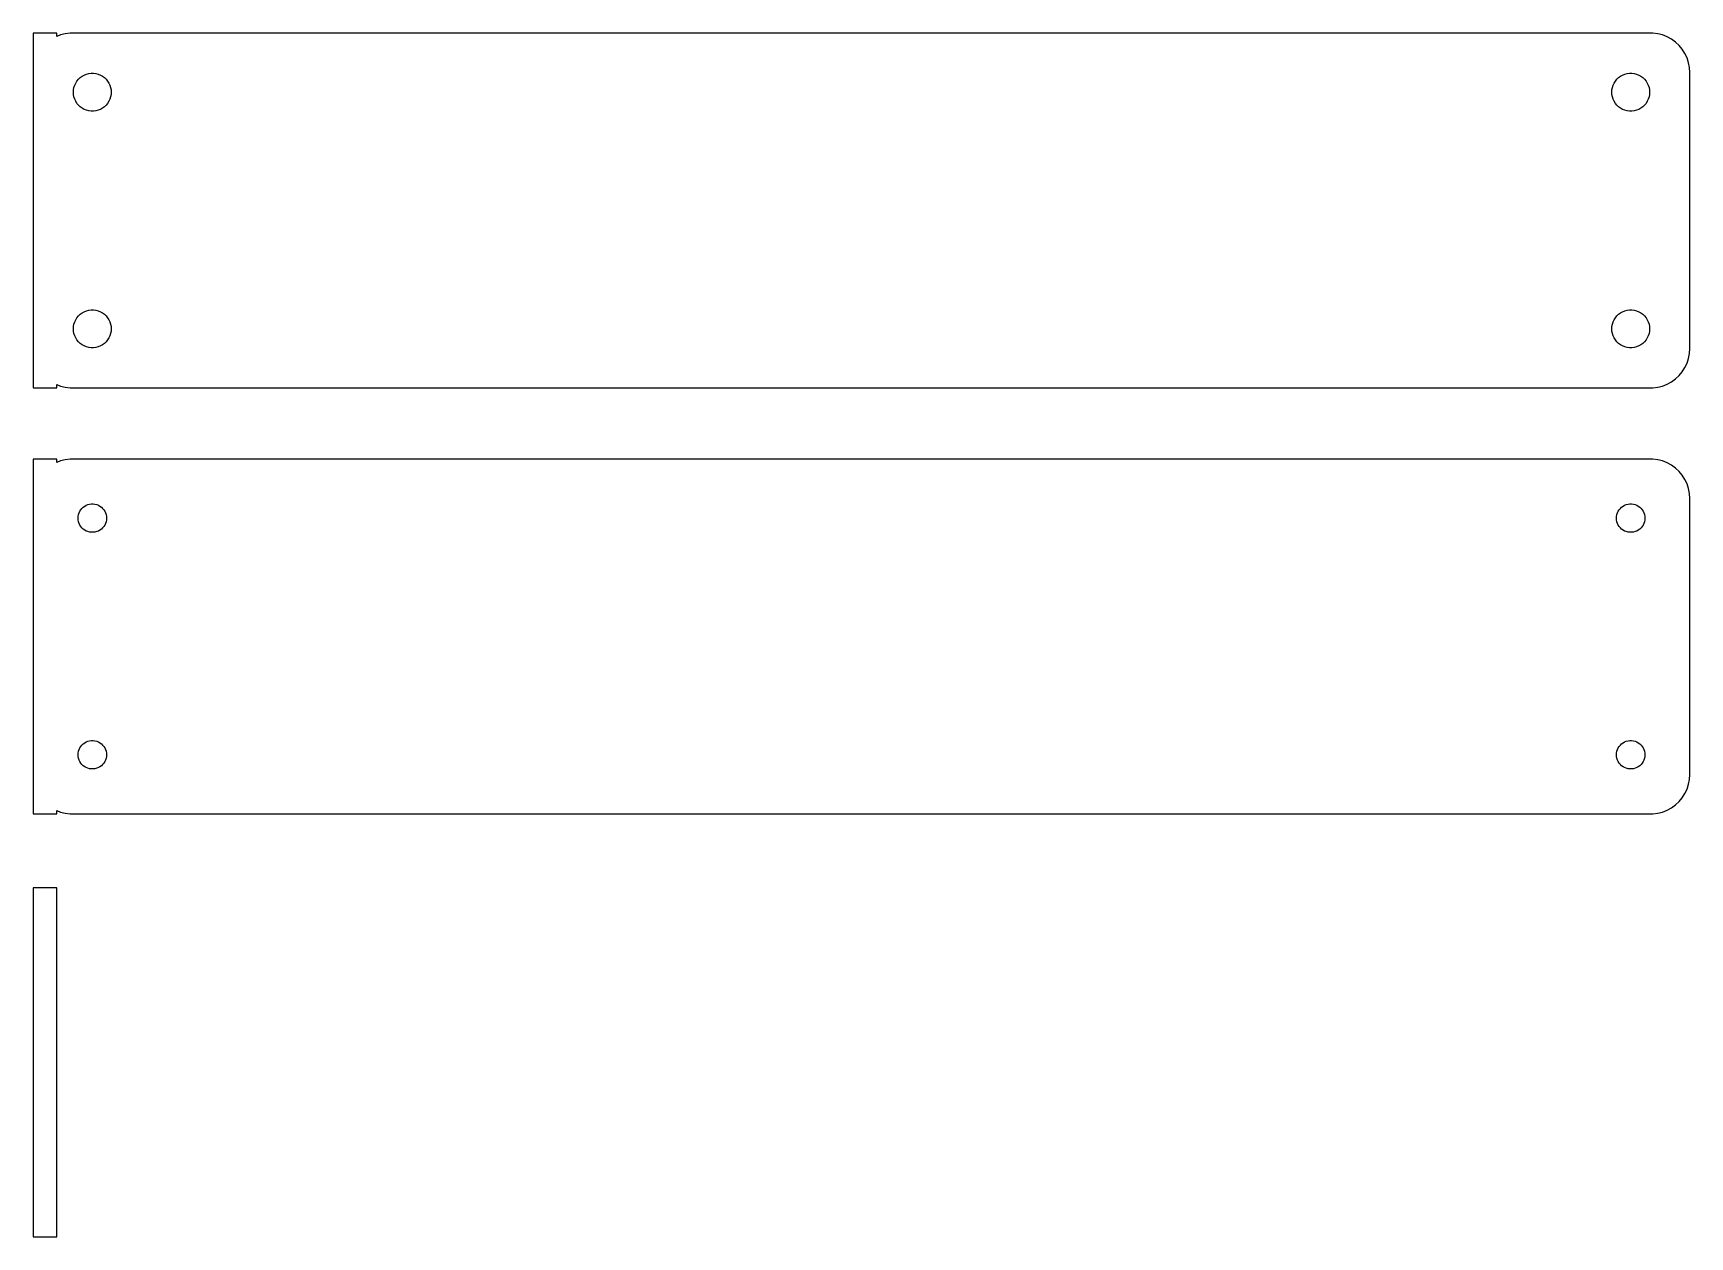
# Model space of a CAD drawing. Header units: metres. Extents: x -105 to 105, y -22 to 130.
import ezdxf

# ---------------------------------------------------------------- set-up
doc = ezdxf.new("R2010")
doc.units = ezdxf.units.M

msp = doc.modelspace()

# ---------------------------------------------------------------- linework, layer by layer
for p, q in [((-102, 130.49), (-105, 130.49)), ((-105, 130.49), (-105, 85.5099)), ((-102, 130.075), (-102, 130.49)), ((-101.545, 130.255), (-102, 130.075)), ((-100.937, 130.411), (-101.545, 130.255)), ((-100.314, 130.49), (-100.937, 130.411)), ((100.314, 130.49), (-100.314, 130.49)), ((100.937, 130.411), (100.314, 130.49)), ((101.545, 130.255), (100.937, 130.411)), ((102.129, 130.024), (101.545, 130.255)), ((102.679, 129.722), (102.129, 130.024)), ((103.187, 129.353), (102.679, 129.722)), ((103.645, 128.923), (103.187, 129.353)), ((104.045, 128.439), (103.645, 128.923)), ((104.382, 127.909), (104.045, 128.439)), ((104.649, 127.341), (104.382, 127.909)), ((104.843, 126.743), (104.649, 127.341)), ((104.961, 126.127), (104.843, 126.743)), ((105, 125.5), (104.961, 126.127)), ((-99.7315, 123.883), (-99.6031, 124.156)), ((-99.6031, 124.156), (-99.4416, 124.411)), ((-99.4416, 124.411), (-99.2495, 124.643)), ((-99.2495, 124.643), (-99.0298, 124.849)), ((-99.0298, 124.849), (-98.786, 125.026)), ((-98.786, 125.026), (-98.5219, 125.172)), ((-98.5219, 125.172), (-98.2416, 125.283)), ((-98.2416, 125.283), (-97.9497, 125.357)), ((-97.9497, 125.357), (-97.6507, 125.395)), ((-97.6507, 125.395), (-97.3493, 125.395)), ((-97.3493, 125.395), (-97.0503, 125.357)), ((-97.0503, 125.357), (-96.7584, 125.283)), ((-96.7584, 125.283), (-96.4781, 125.172)), ((-96.4781, 125.172), (-96.214, 125.026)), ((-96.214, 125.026), (-95.9702, 124.849)), ((-95.9702, 124.849), (-95.7505, 124.643)), ((-95.7505, 124.643), (-95.5583, 124.411)), ((-95.5583, 124.411), (-95.3969, 124.156)), ((-95.3969, 124.156), (-95.2685, 123.883)), ((95.2685, 123.883), (95.3969, 124.156)), ((95.3969, 124.156), (95.5583, 124.411)), ((95.5583, 124.411), (95.7505, 124.643)), ((95.7505, 124.643), (95.9702, 124.849)), ((95.9702, 124.849), (96.214, 125.026)), ((96.214, 125.026), (96.4781, 125.172)), ((96.4781, 125.172), (96.7584, 125.283)), ((96.7584, 125.283), (97.0503, 125.357)), ((97.0503, 125.357), (97.3493, 125.395)), ((97.3493, 125.395), (97.6507, 125.395)), ((97.6507, 125.395), (97.9497, 125.357)), ((97.9497, 125.357), (98.2416, 125.283)), ((98.2416, 125.283), (98.5219, 125.172)), ((98.5219, 125.172), (98.786, 125.026)), ((98.786, 125.026), (99.0298, 124.849)), ((99.0298, 124.849), (99.2495, 124.643)), ((99.2495, 124.643), (99.4416, 124.411)), ((99.4416, 124.411), (99.6031, 124.156)), ((99.6031, 124.156), (99.7315, 123.883)), ((105, 90.5), (105, 125.5)), ((-99.9, 123), (-99.8811, 123.301)), ((-99.8811, 122.699), (-99.9, 123)), ((-99.8811, 123.301), (-99.8246, 123.597)), ((-99.8246, 122.403), (-99.8811, 122.699)), ((-99.8246, 123.597), (-99.7315, 123.883)), ((-99.7315, 122.117), (-99.8246, 122.403)), ((-99.6031, 121.844), (-99.7315, 122.117)), ((-99.4416, 121.589), (-99.6031, 121.844)), ((-95.3969, 121.844), (-95.5583, 121.589)), ((-95.2685, 122.117), (-95.3969, 121.844)), ((-95.2685, 123.883), (-95.1754, 123.597)), ((-95.1754, 122.403), (-95.2685, 122.117)), ((-95.1754, 123.597), (-95.1189, 123.301)), ((-95.1189, 122.699), (-95.1754, 122.403)), ((-95.1189, 123.301), (-95.1, 123)), ((-95.1, 123), (-95.1189, 122.699)), ((95.1, 123), (95.1189, 123.301)), ((95.1189, 122.699), (95.1, 123)), ((95.1189, 123.301), (95.1754, 123.597)), ((95.1754, 122.403), (95.1189, 122.699)), ((95.1754, 123.597), (95.2685, 123.883)), ((95.2685, 122.117), (95.1754, 122.403)), ((95.3969, 121.844), (95.2685, 122.117)), ((95.5583, 121.589), (95.3969, 121.844)), ((99.6031, 121.844), (99.4416, 121.589)), ((99.7315, 122.117), (99.6031, 121.844)), ((99.7315, 123.883), (99.8246, 123.597)), ((99.8246, 122.403), (99.7315, 122.117)), ((99.8246, 123.597), (99.8811, 123.301)), ((99.8811, 122.699), (99.8246, 122.403)), ((99.8811, 123.301), (99.9, 123)), ((99.9, 123), (99.8811, 122.699)), ((-99.2495, 121.357), (-99.4416, 121.589)), ((-99.0298, 121.151), (-99.2495, 121.357)), ((-98.786, 120.974), (-99.0298, 121.151)), ((-98.5219, 120.828), (-98.786, 120.974)), ((-98.2416, 120.717), (-98.5219, 120.828)), ((-97.9497, 120.643), (-98.2416, 120.717)), ((-97.6507, 120.605), (-97.9497, 120.643)), ((-97.3493, 120.605), (-97.6507, 120.605)), ((-97.0503, 120.643), (-97.3493, 120.605)), ((-96.7584, 120.717), (-97.0503, 120.643)), ((-96.4781, 120.828), (-96.7584, 120.717)), ((-96.214, 120.974), (-96.4781, 120.828)), ((-95.9702, 121.151), (-96.214, 120.974)), ((-95.7505, 121.357), (-95.9702, 121.151)), ((-95.5583, 121.589), (-95.7505, 121.357)), ((95.7505, 121.357), (95.5583, 121.589)), ((95.9702, 121.151), (95.7505, 121.357)), ((96.214, 120.974), (95.9702, 121.151)), ((96.4781, 120.828), (96.214, 120.974)), ((96.7584, 120.717), (96.4781, 120.828)), ((97.0503, 120.643), (96.7584, 120.717)), ((97.3493, 120.605), (97.0503, 120.643)), ((97.6507, 120.605), (97.3493, 120.605)), ((97.9497, 120.643), (97.6507, 120.605)), ((98.2416, 120.717), (97.9497, 120.643)), ((98.5219, 120.828), (98.2416, 120.717)), ((98.786, 120.974), (98.5219, 120.828)), ((99.0298, 121.151), (98.786, 120.974)), ((99.2495, 121.357), (99.0298, 121.151)), ((99.4416, 121.589), (99.2495, 121.357)), ((-99.4416, 94.4107), (-99.2495, 94.6429)), ((-99.2495, 94.6429), (-99.0298, 94.8492)), ((-99.0298, 94.8492), (-98.786, 95.0264)), ((-98.786, 95.0264), (-98.5219, 95.1716)), ((-98.5219, 95.1716), (-98.2416, 95.2825)), ((-98.2416, 95.2825), (-97.9497, 95.3575)), ((-97.9497, 95.3575), (-97.6507, 95.3953)), ((-97.6507, 95.3953), (-97.3493, 95.3953)), ((-97.3493, 95.3953), (-97.0503, 95.3575)), ((-97.0503, 95.3575), (-96.7584, 95.2825)), ((-96.7584, 95.2825), (-96.4781, 95.1716)), ((-96.4781, 95.1716), (-96.214, 95.0264)), ((-96.214, 95.0264), (-95.9702, 94.8492)), ((-95.9702, 94.8492), (-95.7505, 94.6429)), ((-95.7505, 94.6429), (-95.5583, 94.4107)), ((95.5583, 94.4107), (95.7505, 94.6429)), ((95.7505, 94.6429), (95.9702, 94.8492)), ((95.9702, 94.8492), (96.214, 95.0264)), ((96.214, 95.0264), (96.4781, 95.1716)), ((96.4781, 95.1716), (96.7584, 95.2825)), ((96.7584, 95.2825), (97.0503, 95.3575)), ((97.0503, 95.3575), (97.3493, 95.3953)), ((97.3493, 95.3953), (97.6507, 95.3953)), ((97.6507, 95.3953), (97.9497, 95.3575)), ((97.9497, 95.3575), (98.2416, 95.2825)), ((98.2416, 95.2825), (98.5219, 95.1716)), ((98.5219, 95.1716), (98.786, 95.0264)), ((98.786, 95.0264), (99.0298, 94.8492)), ((99.0298, 94.8492), (99.2495, 94.6429)), ((99.2495, 94.6429), (99.4416, 94.4107)), ((-99.9, 93), (-99.8811, 93.3008)), ((-99.8811, 92.6992), (-99.9, 93)), ((-99.8811, 93.3008), (-99.8246, 93.5969)), ((-99.8246, 92.4032), (-99.8811, 92.6992)), ((-99.8246, 93.5969), (-99.7315, 93.8835)), ((-99.7315, 92.1165), (-99.8246, 92.4032)), ((-99.7315, 93.8835), (-99.6031, 94.1562)), ((-99.6031, 94.1562), (-99.4416, 94.4107)), ((-95.5583, 94.4107), (-95.3969, 94.1562)), ((-95.3969, 94.1562), (-95.2685, 93.8835)), ((-95.2685, 93.8835), (-95.1754, 93.5969)), ((-95.1754, 92.4032), (-95.2685, 92.1165)), ((-95.1754, 93.5969), (-95.1189, 93.3008)), ((-95.1189, 92.6992), (-95.1754, 92.4032)), ((-95.1189, 93.3008), (-95.1, 93)), ((-95.1, 93), (-95.1189, 92.6992)), ((95.1, 93), (95.1189, 93.3008)), ((95.1189, 92.6992), (95.1, 93)), ((95.1189, 93.3008), (95.1754, 93.5969)), ((95.1754, 92.4032), (95.1189, 92.6992)), ((95.1754, 93.5969), (95.2685, 93.8835)), ((95.2685, 92.1165), (95.1754, 92.4032)), ((95.2685, 93.8835), (95.3969, 94.1562)), ((95.3969, 94.1562), (95.5583, 94.4107)), ((99.4416, 94.4107), (99.6031, 94.1562)), ((99.6031, 94.1562), (99.7315, 93.8835)), ((99.7315, 93.8835), (99.8246, 93.5969)), ((99.8246, 92.4032), (99.7315, 92.1165)), ((99.8246, 93.5969), (99.8811, 93.3008)), ((99.8811, 92.6992), (99.8246, 92.4032)), ((99.8811, 93.3008), (99.9, 93)), ((99.9, 93), (99.8811, 92.6992)), ((-99.6031, 91.8438), (-99.7315, 92.1165)), ((-99.4416, 91.5893), (-99.6031, 91.8438)), ((-99.2495, 91.3571), (-99.4416, 91.5893)), ((-99.0298, 91.1508), (-99.2495, 91.3571)), ((-98.786, 90.9736), (-99.0298, 91.1508)), ((-98.5219, 90.8284), (-98.786, 90.9736)), ((-98.2416, 90.7175), (-98.5219, 90.8284)), ((-97.9497, 90.6425), (-98.2416, 90.7175)), ((-97.6507, 90.6047), (-97.9497, 90.6425)), ((-97.3493, 90.6047), (-97.6507, 90.6047)), ((-97.0503, 90.6425), (-97.3493, 90.6047)), ((-96.7584, 90.7175), (-97.0503, 90.6425)), ((-96.4781, 90.8284), (-96.7584, 90.7175)), ((-96.214, 90.9736), (-96.4781, 90.8284)), ((-95.9702, 91.1508), (-96.214, 90.9736)), ((-95.7505, 91.3571), (-95.9702, 91.1508)), ((-95.5583, 91.5893), (-95.7505, 91.3571)), ((-95.3969, 91.8438), (-95.5583, 91.5893)), ((-95.2685, 92.1165), (-95.3969, 91.8438)), ((95.3969, 91.8438), (95.2685, 92.1165)), ((95.5583, 91.5893), (95.3969, 91.8438)), ((95.7505, 91.3571), (95.5583, 91.5893)), ((95.9702, 91.1508), (95.7505, 91.3571)), ((96.214, 90.9736), (95.9702, 91.1508)), ((96.4781, 90.8284), (96.214, 90.9736)), ((96.7584, 90.7175), (96.4781, 90.8284)), ((97.0503, 90.6425), (96.7584, 90.7175)), ((97.3493, 90.6047), (97.0503, 90.6425)), ((97.6507, 90.6047), (97.3493, 90.6047)), ((97.9497, 90.6425), (97.6507, 90.6047)), ((98.2416, 90.7175), (97.9497, 90.6425)), ((98.5219, 90.8284), (98.2416, 90.7175)), ((98.786, 90.9736), (98.5219, 90.8284)), ((99.0298, 91.1508), (98.786, 90.9736)), ((99.2495, 91.3571), (99.0298, 91.1508)), ((99.4416, 91.5893), (99.2495, 91.3571)), ((99.6031, 91.8438), (99.4416, 91.5893)), ((99.7315, 92.1165), (99.6031, 91.8438)), ((104.961, 89.8733), (105, 90.5)), ((104.382, 88.0912), (104.649, 88.6594)), ((104.649, 88.6594), (104.843, 89.2566)), ((104.843, 89.2566), (104.961, 89.8733)), ((102.129, 85.9759), (102.679, 86.2784)), ((102.679, 86.2784), (103.187, 86.6474)), ((103.187, 86.6474), (103.645, 87.0773)), ((103.645, 87.0773), (104.045, 87.5611)), ((104.045, 87.5611), (104.382, 88.0912)), ((-105, 85.5099), (-102, 85.5099)), ((-102, 85.9248), (-101.545, 85.7447)), ((-102, 85.5099), (-102, 85.9248)), ((-101.545, 85.7447), (-100.937, 85.5886)), ((-100.937, 85.5886), (-100.314, 85.5099)), ((-100.314, 85.5099), (100.314, 85.5099)), ((100.314, 85.5099), (100.937, 85.5886)), ((100.937, 85.5886), (101.545, 85.7447)), ((101.545, 85.7447), (102.129, 85.9759)), ((-102, 76.4901), (-105, 76.4901)), ((-105, 76.4901), (-105, 31.5099)), ((-102, 76.0752), (-102, 76.4901)), ((-101.545, 76.2553), (-102, 76.0752)), ((-100.937, 76.4114), (-101.545, 76.2553)), ((-100.314, 76.4901), (-100.937, 76.4114)), ((100.314, 76.4901), (-100.314, 76.4901)), ((100.937, 76.4114), (100.314, 76.4901)), ((101.545, 76.2553), (100.937, 76.4114)), ((102.129, 76.0241), (101.545, 76.2553)), ((102.679, 75.7216), (102.129, 76.0241)), ((103.187, 75.3526), (102.679, 75.7216)), ((103.645, 74.9227), (103.187, 75.3526)), ((104.045, 74.4389), (103.645, 74.9227)), ((104.382, 73.9088), (104.045, 74.4389)), ((104.649, 73.3406), (104.382, 73.9088)), ((104.843, 72.7434), (104.649, 73.3406)), ((104.961, 72.1267), (104.843, 72.7434)), ((105, 71.5), (104.961, 72.1267)), ((105, 36.5), (105, 71.5)), ((-99.2858, 69.2256), (-99.2434, 69.4476)), ((-99.2434, 69.4476), (-99.1736, 69.6626)), ((-99.1736, 69.6626), (-99.0773, 69.8671)), ((-99.0773, 69.8671), (-98.9562, 70.058)), ((-98.9562, 70.058), (-98.8121, 70.2322)), ((-98.8121, 70.2322), (-98.6474, 70.3869)), ((-98.6474, 70.3869), (-98.4645, 70.5198)), ((-98.4645, 70.5198), (-98.2664, 70.6287)), ((-98.2664, 70.6287), (-98.0562, 70.7119)), ((-98.0562, 70.7119), (-97.8373, 70.7681)), ((-97.8373, 70.7681), (-97.613, 70.7964)), ((-97.613, 70.7964), (-97.387, 70.7964)), ((-97.387, 70.7964), (-97.1627, 70.7681)), ((-97.1627, 70.7681), (-96.9438, 70.7119)), ((-96.9438, 70.7119), (-96.7336, 70.6287)), ((-96.7336, 70.6287), (-96.5355, 70.5198)), ((-96.5355, 70.5198), (-96.3526, 70.3869)), ((-96.3526, 70.3869), (-96.1879, 70.2322)), ((-96.1879, 70.2322), (-96.0438, 70.058)), ((-96.0438, 70.058), (-95.9226, 69.8671)), ((-95.9226, 69.8671), (-95.8264, 69.6626)), ((-95.8264, 69.6626), (-95.7565, 69.4476)), ((-95.7565, 69.4476), (-95.7142, 69.2256)), ((95.7142, 69.2256), (95.7565, 69.4476)), ((95.7565, 69.4476), (95.8264, 69.6626)), ((95.8264, 69.6626), (95.9226, 69.8671)), ((95.9226, 69.8671), (96.0438, 70.058)), ((96.0438, 70.058), (96.1879, 70.2322)), ((96.1879, 70.2322), (96.3526, 70.3869)), ((96.3526, 70.3869), (96.5355, 70.5198)), ((96.5355, 70.5198), (96.7336, 70.6287)), ((96.7336, 70.6287), (96.9438, 70.7119)), ((96.9438, 70.7119), (97.1627, 70.7681)), ((97.1627, 70.7681), (97.387, 70.7964)), ((97.387, 70.7964), (97.613, 70.7964)), ((97.613, 70.7964), (97.8373, 70.7681)), ((97.8373, 70.7681), (98.0562, 70.7119)), ((98.0562, 70.7119), (98.2664, 70.6287)), ((98.2664, 70.6287), (98.4645, 70.5198)), ((98.4645, 70.5198), (98.6474, 70.3869)), ((98.6474, 70.3869), (98.8121, 70.2322)), ((98.8121, 70.2322), (98.9562, 70.058)), ((98.9562, 70.058), (99.0773, 69.8671)), ((99.0773, 69.8671), (99.1736, 69.6626)), ((99.1736, 69.6626), (99.2434, 69.4476)), ((99.2434, 69.4476), (99.2858, 69.2256)), ((-99.3, 69), (-99.2858, 69.2256)), ((-99.2858, 68.7744), (-99.3, 69)), ((-99.2434, 68.5524), (-99.2858, 68.7744)), ((-99.1736, 68.3374), (-99.2434, 68.5524)), ((-99.0773, 68.1328), (-99.1736, 68.3374)), ((-98.9562, 67.942), (-99.0773, 68.1328)), ((-98.8121, 67.7678), (-98.9562, 67.942)), ((-98.6474, 67.6131), (-98.8121, 67.7678)), ((-98.4645, 67.4802), (-98.6474, 67.6131)), ((-98.2664, 67.3713), (-98.4645, 67.4802)), ((-98.0562, 67.2881), (-98.2664, 67.3713)), ((-97.8373, 67.2319), (-98.0562, 67.2881)), ((-97.613, 67.2036), (-97.8373, 67.2319)), ((-97.387, 67.2036), (-97.613, 67.2036)), ((-97.1627, 67.2319), (-97.387, 67.2036)), ((-96.9438, 67.2881), (-97.1627, 67.2319)), ((-96.7336, 67.3713), (-96.9438, 67.2881)), ((-96.5355, 67.4802), (-96.7336, 67.3713)), ((-96.3526, 67.6131), (-96.5355, 67.4802)), ((-96.1879, 67.7678), (-96.3526, 67.6131)), ((-96.0438, 67.942), (-96.1879, 67.7678)), ((-95.9226, 68.1328), (-96.0438, 67.942)), ((-95.8264, 68.3374), (-95.9226, 68.1328)), ((-95.7565, 68.5524), (-95.8264, 68.3374)), ((-95.7142, 68.7744), (-95.7565, 68.5524)), ((-95.7142, 69.2256), (-95.7, 69)), ((-95.7, 69), (-95.7142, 68.7744)), ((95.7, 69), (95.7142, 69.2256)), ((95.7142, 68.7744), (95.7, 69)), ((95.7565, 68.5524), (95.7142, 68.7744)), ((95.8264, 68.3374), (95.7565, 68.5524)), ((95.9226, 68.1328), (95.8264, 68.3374)), ((96.0438, 67.942), (95.9226, 68.1328)), ((96.1879, 67.7678), (96.0438, 67.942)), ((96.3526, 67.6131), (96.1879, 67.7678)), ((96.5355, 67.4802), (96.3526, 67.6131)), ((96.7336, 67.3713), (96.5355, 67.4802)), ((96.9438, 67.2881), (96.7336, 67.3713)), ((97.1627, 67.2319), (96.9438, 67.2881)), ((97.387, 67.2036), (97.1627, 67.2319)), ((97.613, 67.2036), (97.387, 67.2036)), ((97.8373, 67.2319), (97.613, 67.2036)), ((98.0562, 67.2881), (97.8373, 67.2319)), ((98.2664, 67.3713), (98.0562, 67.2881)), ((98.4645, 67.4802), (98.2664, 67.3713)), ((98.6474, 67.6131), (98.4645, 67.4802)), ((98.8121, 67.7678), (98.6474, 67.6131)), ((98.9562, 67.942), (98.8121, 67.7678)), ((99.0773, 68.1328), (98.9562, 67.942)), ((99.1736, 68.3374), (99.0773, 68.1328)), ((99.2434, 68.5524), (99.1736, 68.3374)), ((99.2858, 68.7744), (99.2434, 68.5524)), ((99.2858, 69.2256), (99.3, 69)), ((99.3, 69), (99.2858, 68.7744)), ((-99.0773, 39.8672), (-98.9562, 40.058)), ((-98.9562, 40.058), (-98.8121, 40.2322)), ((-98.8121, 40.2322), (-98.6474, 40.3869)), ((-98.6474, 40.3869), (-98.4645, 40.5198)), ((-98.4645, 40.5198), (-98.2664, 40.6287)), ((-98.2664, 40.6287), (-98.0562, 40.7119)), ((-98.0562, 40.7119), (-97.8373, 40.7681)), ((-97.8373, 40.7681), (-97.613, 40.7964)), ((-97.613, 40.7964), (-97.387, 40.7964)), ((-97.387, 40.7964), (-97.1627, 40.7681)), ((-97.1627, 40.7681), (-96.9438, 40.7119)), ((-96.9438, 40.7119), (-96.7336, 40.6287)), ((-96.7336, 40.6287), (-96.5355, 40.5198)), ((-96.5355, 40.5198), (-96.3526, 40.3869)), ((-96.3526, 40.3869), (-96.1879, 40.2322)), ((-96.1879, 40.2322), (-96.0438, 40.058)), ((-96.0438, 40.058), (-95.9226, 39.8672)), ((95.9226, 39.8672), (96.0438, 40.058)), ((96.0438, 40.058), (96.1879, 40.2322)), ((96.1879, 40.2322), (96.3526, 40.3869)), ((96.3526, 40.3869), (96.5355, 40.5198)), ((96.5355, 40.5198), (96.7336, 40.6287)), ((96.7336, 40.6287), (96.9438, 40.7119)), ((96.9438, 40.7119), (97.1627, 40.7681)), ((97.1627, 40.7681), (97.387, 40.7964)), ((97.387, 40.7964), (97.613, 40.7964)), ((97.613, 40.7964), (97.8373, 40.7681)), ((97.8373, 40.7681), (98.0562, 40.7119)), ((98.0562, 40.7119), (98.2664, 40.6287)), ((98.2664, 40.6287), (98.4645, 40.5198)), ((98.4645, 40.5198), (98.6474, 40.3869)), ((98.6474, 40.3869), (98.8121, 40.2322)), ((98.8121, 40.2322), (98.9562, 40.058)), ((98.9562, 40.058), (99.0773, 39.8672)), ((-99.3, 39), (-99.2858, 39.2256)), ((-99.2858, 38.7744), (-99.3, 39)), ((-99.2858, 39.2256), (-99.2434, 39.4476)), ((-99.2434, 38.5524), (-99.2858, 38.7744)), ((-99.2434, 39.4476), (-99.1736, 39.6626)), ((-99.1736, 38.3374), (-99.2434, 38.5524)), ((-99.1736, 39.6626), (-99.0773, 39.8672)), ((-99.0773, 38.1329), (-99.1736, 38.3374)), ((-98.9562, 37.942), (-99.0773, 38.1329)), ((-98.8121, 37.7678), (-98.9562, 37.942)), ((-96.0438, 37.942), (-96.1879, 37.7678)), ((-95.9226, 38.1329), (-96.0438, 37.942)), ((-95.9226, 39.8672), (-95.8264, 39.6626)), ((-95.8264, 38.3374), (-95.9226, 38.1329)), ((-95.8264, 39.6626), (-95.7565, 39.4476)), ((-95.7565, 38.5524), (-95.8264, 38.3374)), ((-95.7565, 39.4476), (-95.7142, 39.2256)), ((-95.7142, 38.7744), (-95.7565, 38.5524)), ((-95.7142, 39.2256), (-95.7, 39)), ((-95.7, 39), (-95.7142, 38.7744)), ((95.7, 39), (95.7142, 39.2256)), ((95.7142, 38.7744), (95.7, 39)), ((95.7142, 39.2256), (95.7565, 39.4476)), ((95.7565, 38.5524), (95.7142, 38.7744)), ((95.7565, 39.4476), (95.8264, 39.6626)), ((95.8264, 38.3374), (95.7565, 38.5524)), ((95.8264, 39.6626), (95.9226, 39.8672)), ((95.9226, 38.1329), (95.8264, 38.3374)), ((96.0438, 37.942), (95.9226, 38.1329)), ((96.1879, 37.7678), (96.0438, 37.942)), ((98.9562, 37.942), (98.8121, 37.7678)), ((99.0773, 38.1329), (98.9562, 37.942)), ((99.0773, 39.8672), (99.1736, 39.6626)), ((99.1736, 38.3374), (99.0773, 38.1329)), ((99.1736, 39.6626), (99.2434, 39.4476)), ((99.2434, 38.5524), (99.1736, 38.3374)), ((99.2434, 39.4476), (99.2858, 39.2256)), ((99.2858, 38.7744), (99.2434, 38.5524)), ((99.2858, 39.2256), (99.3, 39)), ((99.3, 39), (99.2858, 38.7744)), ((-98.6474, 37.6131), (-98.8121, 37.7678)), ((-98.4645, 37.4802), (-98.6474, 37.6131)), ((-98.2664, 37.3713), (-98.4645, 37.4802)), ((-98.0562, 37.2881), (-98.2664, 37.3713)), ((-97.8373, 37.2319), (-98.0562, 37.2881)), ((-97.613, 37.2036), (-97.8373, 37.2319)), ((-97.387, 37.2036), (-97.613, 37.2036)), ((-97.1627, 37.2319), (-97.387, 37.2036)), ((-96.9438, 37.2881), (-97.1627, 37.2319)), ((-96.7336, 37.3713), (-96.9438, 37.2881)), ((-96.5355, 37.4802), (-96.7336, 37.3713)), ((-96.3526, 37.6131), (-96.5355, 37.4802)), ((-96.1879, 37.7678), (-96.3526, 37.6131)), ((96.3526, 37.6131), (96.1879, 37.7678)), ((96.5355, 37.4802), (96.3526, 37.6131)), ((96.7336, 37.3713), (96.5355, 37.4802)), ((96.9438, 37.2881), (96.7336, 37.3713)), ((97.1627, 37.2319), (96.9438, 37.2881)), ((97.387, 37.2036), (97.1627, 37.2319)), ((97.613, 37.2036), (97.387, 37.2036)), ((97.8373, 37.2319), (97.613, 37.2036)), ((98.0562, 37.2881), (97.8373, 37.2319)), ((98.2664, 37.3713), (98.0562, 37.2881)), ((98.4645, 37.4802), (98.2664, 37.3713)), ((98.6474, 37.6131), (98.4645, 37.4802)), ((98.8121, 37.7678), (98.6474, 37.6131)), ((104.843, 35.2566), (104.961, 35.8733)), ((104.961, 35.8733), (105, 36.5)), ((104.045, 33.5611), (104.382, 34.0912)), ((104.382, 34.0912), (104.649, 34.6594)), ((104.649, 34.6594), (104.843, 35.2566)), ((-105, 31.5099), (-102, 31.5099)), ((-102, 31.9248), (-101.545, 31.7447)), ((-102, 31.5099), (-102, 31.9248)), ((-101.545, 31.7447), (-100.937, 31.5886)), ((-100.937, 31.5886), (-100.314, 31.5099)), ((-100.314, 31.5099), (100.314, 31.5099)), ((100.314, 31.5099), (100.937, 31.5886)), ((100.937, 31.5886), (101.545, 31.7447)), ((101.545, 31.7447), (102.129, 31.9759)), ((102.129, 31.9759), (102.679, 32.2784)), ((102.679, 32.2784), (103.187, 32.6474)), ((103.187, 32.6474), (103.645, 33.0773)), ((103.645, 33.0773), (104.045, 33.5611)), ((-102, 22.1148), (-105, 22.1148)), ((-105, 22.1148), (-105, -22.1148)), ((-102, -22.1148), (-102, 22.1148)), ((-105, -22.1148), (-102, -22.1148))]:
    msp.add_line(p, q)

doc.saveas('drawing.dxf')
